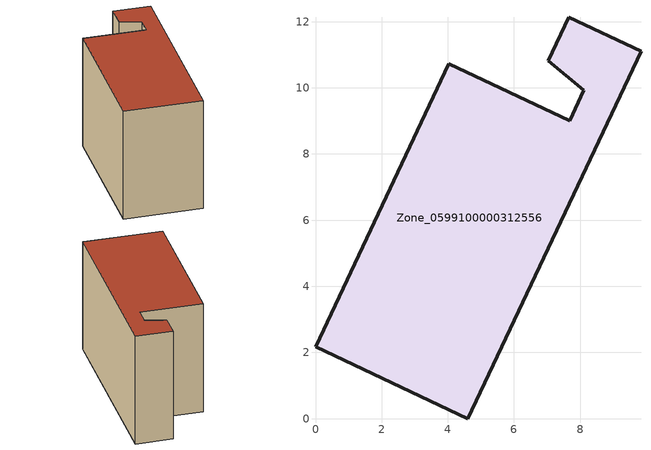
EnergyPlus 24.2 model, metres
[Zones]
Zone_0599100000312556
 floor ground (C_G): 0,2.17 4.03,10.73 7.68,9.01 8.11,9.93 7.04,10.82 7.66,12.13 9.84,11.1 4.61,0 z0
 wall outside (C_F): 4.03,10.73 0,2.17 4.61,0 9.84,11.1 7.66,12.13 7.04,10.82 8.11,9.93 7.68,9.01 4.03,10.73 z0:7.63
 roof outside (C_R): 8.11,9.93 7.68,9.01 4.03,10.73 0,2.17 4.61,0 9.84,11.1 7.66,12.13 7.04,10.82 z7.63
[BUILDING]
Pand.0599100000312556: North Axis=0; Terrain=City; Loads Convergence Tolerance Value=0.04; Temperature Convergence Tolerance Value=0.4; Solar Distribution=FullExterior; Maximum Number of Warmup Days=25; Minimum Number of Warmup Days=1
[Site:Location]
Rotterdam.The.Hague.AP_ZH_NLD Design_Conditions: Latitude=51.96; Longitude=4.45; Time Zone=1; Elevation=-4.5
[SITE:GROUNDTEMPERATURE:BUILDINGSURFACE]
18, 18, 18, 18, 18, 18, 18, 18, 18, 18, 18, 18
[MATERIAL] Thermal Absorptance=0.9; Solar Absorptance=0.7; Visible Absorptance=0.7
Name | Roughness | Thickness | Conductivity | Density | Specific Heat
G.TI.1975-1991 | MediumSmooth | 0.15 | 0.288461 | 540 | 1210
F.TI.1975-1991 | Rough | 0.3 | 0.230769 | 1920 | 840
R.TI.1975-1991 | MediumRough | 0.2 | 0.153846 | 1500 | 1000
[CONSTRUCTION]
C_G: G.TI.1975-1991
C_F: F.TI.1975-1991
C_R: R.TI.1975-1991
[ZONE]
Zone_0599100000312556: Type=1; Multiplier=1; Ceiling Height=Autocalculate; Volume=Autocalculate; Floor Area=autocalculate; Part of Total Floor Area=Yes
[ZONEINFILTRATION:DESIGNFLOWRATE]
Infil_Zone_0599100000312556: Zone or ZoneList or Space or SpaceList=Zone_0599100000312556; Schedule=AlwaysOn; Design Flow Rate Calculation Method=Flow/Area; Flow Rate per Floor Area=0.003; Constant Term Coefficient=1; Temperature Term Coefficient=0; Velocity Term Coefficient=0; Velocity Squared Term Coefficient=0
[HVACTEMPLATE:ZONE:IDEALLOADSAIRSYSTEM]
Zone_0599100000312556: Maximum Heating Supply Air Temperature=50; Minimum Cooling Supply Air Temperature=13; Maximum Heating Supply Air Humidity Ratio=0.0156; Minimum Cooling Supply Air Humidity Ratio=0.0077; Heating Limit=NoLimit; Cooling Limit=NoLimit; Dehumidification Control Type=ConstantSensibleHeatRatio; Cooling Sensible Heat Ratio=0.7; Dehumidification Setpoint=60; Humidification Control Type=None; Humidification Setpoint=30; Outdoor Air Method=None; Outdoor Air Flow Rate per Person=0.00944; Outdoor Air Flow Rate per Zone Floor Area=0; Outdoor Air Flow Rate per Zone=0; Demand Controlled Ventilation Type=None; Outdoor Air Economizer Type=NoEconomizer; Heat Recovery Type=None; Sensible Heat Recovery Effectiveness=0.7; Latent Heat Recovery Effectiveness=0.65
[ZONECONTROL:THERMOSTAT]
ThermostatControl_Zone_0599100000312556: Zone or ZoneList=Zone_0599100000312556; Control Type Schedule=DualSetpointControlType; Control 1=Thermostat_Zone_0599100000312556; Temperature Difference Between Cutout And Setpoint=0
[THERMOSTATSETPOINT:DUALSETPOINT]
Thermostat_Zone_0599100000312556: Heating Setpoint Temperature Schedule=HeatingSetpoint_Zone_0599100000312556; Cooling Setpoint Temperature Schedule=CoolingSetpoint_Zone_0599100000312556
[SCHEDULE:COMPACT]
HeatingSetpoint_Zone_0599100000312556: Through: 12/31, For: AllDays, Until: 24:00, 21
CoolingSetpoint_Zone_0599100000312556: Through: 12/31, For: AllDays, Until: 24:00, 24
DualSetpointControlType: Through: 12/31, For: AllDays, Until: 24:00, 4
AlwaysOn: Through: 12/31, For: AllDays, Until: 24:00, 1
